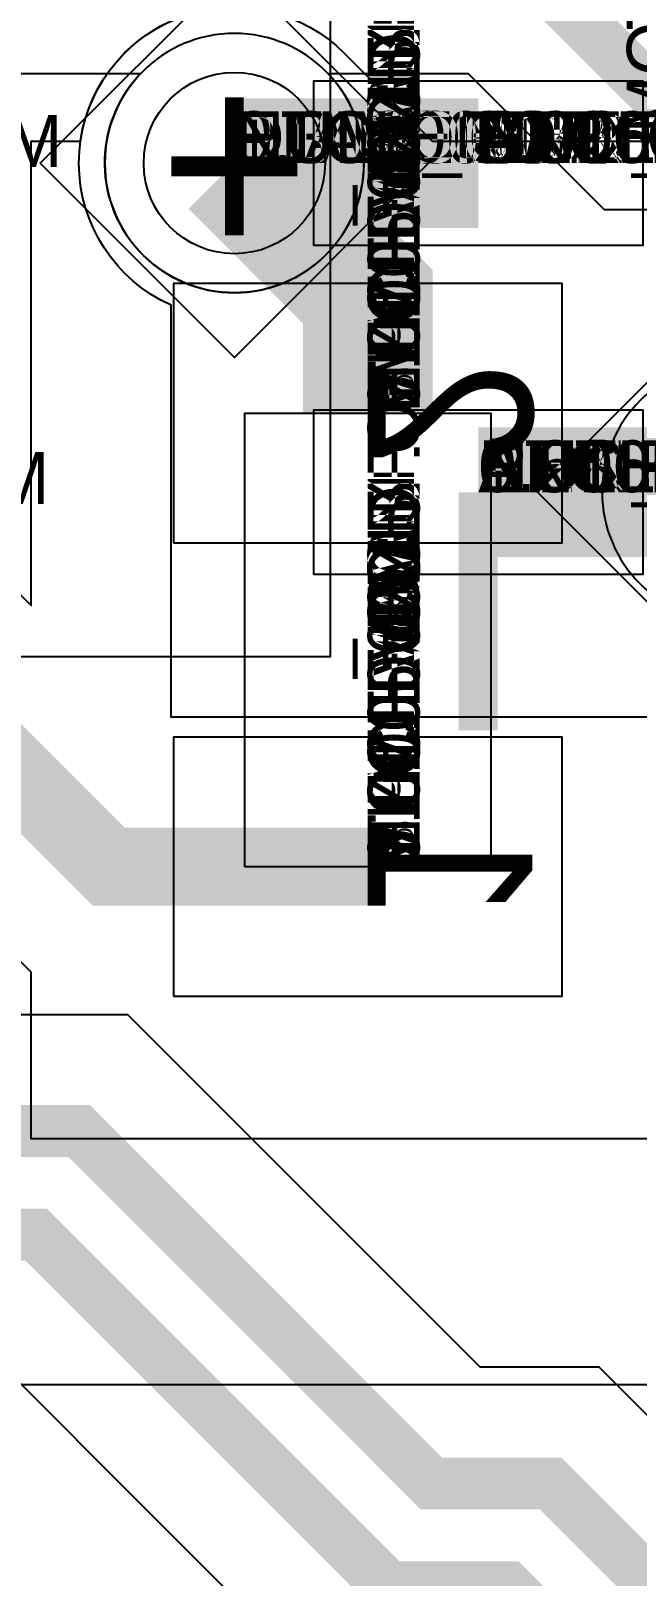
# Model space of a CAD drawing. Extents: x 0 to 323, y 0 to 320.
# Drawn here: x 109.96 to 112.3, y 226.92 to 232.88 of the extents above; entities that cross this region are included whole.
import ezdxf
from ezdxf.enums import TextEntityAlignment as Align

# ---------------------------------------------------------------- set-up
doc = ezdxf.new("R2010")
doc.units = 0
doc.header["$MEASUREMENT"] = 0
doc.layers.get('0').update_dxf_attribs({"linetype": 'CONTINUOUS'})
for name, color, linetype in [('CDN_FIGURES', 7, 'CONTINUOUS'), ('ETCH_BOTTOM', 7, 'CONTINUOUS'), ('ETCH_GND', 3, 'CONTINUOUS'), ('ETCH_INT1', 4, 'CONTINUOUS'), ('ETCH_INT2', 5, 'CONTINUOUS'), ('ETCH_PWR', 6, 'CONTINUOUS'), ('ETCH_TOP', 2, 'CONTINUOUS'), ('MANUFACTURING_NCLEGEND-1-6', 8, 'CONTINUOUS'), ('PACKAGE_GEOMETRY_ASSEMBLY_TOP', 11, 'CONTINUOUS'), ('PACKAGE_GEOMETRY_PIN_NUMBER', 9, 'CONTINUOUS')]:
    doc.layers.add(name, color=color, linetype=linetype)

# ---------------------------------------------------------------- blocks, each defined once
blk = doc.blocks.new('PAD_INFO')
for tag in ['SHAPE_TYPE', 'PAD_HEIGHT', 'PAD_LAYER', 'PAD_TYPE', 'PAD_WIDTH']:
    blk.add_attdef(tag, (0, 0), '', height=0.2)
at = {"flags": 2}
blk.add_attdef('CDN_TYPE', (0, 0), '', height=0.2, dxfattribs=at)
blk = doc.blocks.new('DRILL_INFO')
at = {"flags": 2}
blk.add_attdef('CDN_TYPE', (0, 0), '', height=0.2, dxfattribs=at)
for tag in ['FSHAPE', 'FCHAR', 'DRILL_HEIGHT', 'DIAMETER', 'PLATED', 'DRILL_WIDTH']:
    blk.add_attdef(tag, (0, 0), '', height=0.2)
blk = doc.blocks.new('VIA0700X0300')
at = {"layer": 'ETCH_BOTTOM'}
blk.add_circle((0, 0), 0.35, dxfattribs=at)
at = {"layer": 'ETCH_GND'}
blk.add_circle((0, 0), 0.35, dxfattribs=at)
at = {"layer": 'ETCH_INT1'}
blk.add_circle((0, 0), 0.35, dxfattribs=at)
at = {"layer": 'ETCH_INT2'}
blk.add_circle((0, 0), 0.35, dxfattribs=at)
at = {"layer": 'ETCH_PWR'}
blk.add_circle((0, 0), 0.35, dxfattribs=at)
at = {"layer": 'ETCH_TOP'}
blk.add_circle((0, 0), 0.35, dxfattribs=at)
ref = blk.add_blockref('PAD_INFO', (0, 0))
ref.add_attrib('PAD_LAYER', 'ETCH_TOP', (0, 0), dxfattribs={"height": 0.2})
ref.add_attrib('SHAPE_TYPE', 'NULL', (0, 0), dxfattribs={"height": 0.2})
ref.add_attrib('PAD_TYPE', 'ANTIPAD', (0, 0), dxfattribs={"height": 0.2})
ref.add_attrib('PAD_WIDTH', '0.000000', (0, 0), dxfattribs={"height": 0.2})
ref.add_attrib('PAD_HEIGHT', '0.000000', (0, 0), dxfattribs={"height": 0.2})
ref = blk.add_blockref('PAD_INFO', (0, 0))
ref.add_attrib('PAD_LAYER', 'ETCH_GND', (0, 0), dxfattribs={"height": 0.2})
ref.add_attrib('SHAPE_TYPE', 'NULL', (0, 0), dxfattribs={"height": 0.2})
ref.add_attrib('PAD_TYPE', 'ANTIPAD', (0, 0), dxfattribs={"height": 0.2})
ref.add_attrib('PAD_WIDTH', '0.000000', (0, 0), dxfattribs={"height": 0.2})
ref.add_attrib('PAD_HEIGHT', '0.000000', (0, 0), dxfattribs={"height": 0.2})
ref = blk.add_blockref('PAD_INFO', (0, 0))
ref.add_attrib('PAD_LAYER', 'ETCH_INT1', (0, 0), dxfattribs={"height": 0.2})
ref.add_attrib('SHAPE_TYPE', 'NULL', (0, 0), dxfattribs={"height": 0.2})
ref.add_attrib('PAD_TYPE', 'ANTIPAD', (0, 0), dxfattribs={"height": 0.2})
ref.add_attrib('PAD_WIDTH', '0.000000', (0, 0), dxfattribs={"height": 0.2})
ref.add_attrib('PAD_HEIGHT', '0.000000', (0, 0), dxfattribs={"height": 0.2})
ref = blk.add_blockref('PAD_INFO', (0, 0))
ref.add_attrib('PAD_LAYER', 'ETCH_INT2', (0, 0), dxfattribs={"height": 0.2})
ref.add_attrib('SHAPE_TYPE', 'NULL', (0, 0), dxfattribs={"height": 0.2})
ref.add_attrib('PAD_TYPE', 'ANTIPAD', (0, 0), dxfattribs={"height": 0.2})
ref.add_attrib('PAD_WIDTH', '0.000000', (0, 0), dxfattribs={"height": 0.2})
ref.add_attrib('PAD_HEIGHT', '0.000000', (0, 0), dxfattribs={"height": 0.2})
ref = blk.add_blockref('PAD_INFO', (0, 0))
ref.add_attrib('PAD_LAYER', 'ETCH_PWR', (0, 0), dxfattribs={"height": 0.2})
ref.add_attrib('SHAPE_TYPE', 'NULL', (0, 0), dxfattribs={"height": 0.2})
ref.add_attrib('PAD_TYPE', 'ANTIPAD', (0, 0), dxfattribs={"height": 0.2})
ref.add_attrib('PAD_WIDTH', '0.000000', (0, 0), dxfattribs={"height": 0.2})
ref.add_attrib('PAD_HEIGHT', '0.000000', (0, 0), dxfattribs={"height": 0.2})
ref = blk.add_blockref('PAD_INFO', (0, 0))
ref.add_attrib('PAD_LAYER', 'ETCH_BOTTOM', (0, 0), dxfattribs={"height": 0.2})
ref.add_attrib('SHAPE_TYPE', 'NULL', (0, 0), dxfattribs={"height": 0.2})
ref.add_attrib('PAD_TYPE', 'ANTIPAD', (0, 0), dxfattribs={"height": 0.2})
ref.add_attrib('PAD_WIDTH', '0.000000', (0, 0), dxfattribs={"height": 0.2})
ref.add_attrib('PAD_HEIGHT', '0.000000', (0, 0), dxfattribs={"height": 0.2})
ref = blk.add_blockref('PAD_INFO', (0, 0))
ref.add_attrib('PAD_LAYER', 'ETCH_TOP', (0, 0), dxfattribs={"height": 0.2})
ref.add_attrib('SHAPE_TYPE', 'NULL', (0, 0), dxfattribs={"height": 0.2})
ref.add_attrib('PAD_TYPE', 'THERMAL', (0, 0), dxfattribs={"height": 0.2})
ref.add_attrib('PAD_WIDTH', '0.000000', (0, 0), dxfattribs={"height": 0.2})
ref.add_attrib('PAD_HEIGHT', '0.000000', (0, 0), dxfattribs={"height": 0.2})
ref = blk.add_blockref('PAD_INFO', (0, 0))
ref.add_attrib('PAD_LAYER', 'ETCH_GND', (0, 0), dxfattribs={"height": 0.2})
ref.add_attrib('SHAPE_TYPE', 'NULL', (0, 0), dxfattribs={"height": 0.2})
ref.add_attrib('PAD_TYPE', 'THERMAL', (0, 0), dxfattribs={"height": 0.2})
ref.add_attrib('PAD_WIDTH', '0.000000', (0, 0), dxfattribs={"height": 0.2})
ref.add_attrib('PAD_HEIGHT', '0.000000', (0, 0), dxfattribs={"height": 0.2})
ref = blk.add_blockref('PAD_INFO', (0, 0))
ref.add_attrib('PAD_LAYER', 'ETCH_INT1', (0, 0), dxfattribs={"height": 0.2})
ref.add_attrib('SHAPE_TYPE', 'NULL', (0, 0), dxfattribs={"height": 0.2})
ref.add_attrib('PAD_TYPE', 'THERMAL', (0, 0), dxfattribs={"height": 0.2})
ref.add_attrib('PAD_WIDTH', '0.000000', (0, 0), dxfattribs={"height": 0.2})
ref.add_attrib('PAD_HEIGHT', '0.000000', (0, 0), dxfattribs={"height": 0.2})
ref = blk.add_blockref('PAD_INFO', (0, 0))
ref.add_attrib('PAD_LAYER', 'ETCH_INT2', (0, 0), dxfattribs={"height": 0.2})
ref.add_attrib('SHAPE_TYPE', 'NULL', (0, 0), dxfattribs={"height": 0.2})
ref.add_attrib('PAD_TYPE', 'THERMAL', (0, 0), dxfattribs={"height": 0.2})
ref.add_attrib('PAD_WIDTH', '0.000000', (0, 0), dxfattribs={"height": 0.2})
ref.add_attrib('PAD_HEIGHT', '0.000000', (0, 0), dxfattribs={"height": 0.2})
ref = blk.add_blockref('PAD_INFO', (0, 0))
ref.add_attrib('PAD_LAYER', 'ETCH_PWR', (0, 0), dxfattribs={"height": 0.2})
ref.add_attrib('SHAPE_TYPE', 'NULL', (0, 0), dxfattribs={"height": 0.2})
ref.add_attrib('PAD_TYPE', 'THERMAL', (0, 0), dxfattribs={"height": 0.2})
ref.add_attrib('PAD_WIDTH', '0.000000', (0, 0), dxfattribs={"height": 0.2})
ref.add_attrib('PAD_HEIGHT', '0.000000', (0, 0), dxfattribs={"height": 0.2})
ref = blk.add_blockref('PAD_INFO', (0, 0))
ref.add_attrib('PAD_LAYER', 'ETCH_BOTTOM', (0, 0), dxfattribs={"height": 0.2})
ref.add_attrib('SHAPE_TYPE', 'NULL', (0, 0), dxfattribs={"height": 0.2})
ref.add_attrib('PAD_TYPE', 'THERMAL', (0, 0), dxfattribs={"height": 0.2})
ref.add_attrib('PAD_WIDTH', '0.000000', (0, 0), dxfattribs={"height": 0.2})
ref.add_attrib('PAD_HEIGHT', '0.000000', (0, 0), dxfattribs={"height": 0.2})
ref = blk.add_blockref('PAD_INFO', (0, 0))
ref.add_attrib('PAD_LAYER', 'ETCH_TOP', (0, 0), dxfattribs={"height": 0.2})
ref.add_attrib('SHAPE_TYPE', 'CIRCLE', (0, 0), dxfattribs={"height": 0.2})
ref.add_attrib('PAD_TYPE', 'REGULAR', (0, 0), dxfattribs={"height": 0.2})
ref.add_attrib('PAD_WIDTH', '0.700000', (0, 0), dxfattribs={"height": 0.2})
ref.add_attrib('PAD_HEIGHT', '0.700000', (0, 0), dxfattribs={"height": 0.2})
ref = blk.add_blockref('PAD_INFO', (0, 0))
ref.add_attrib('PAD_LAYER', 'ETCH_GND', (0, 0), dxfattribs={"height": 0.2})
ref.add_attrib('SHAPE_TYPE', 'CIRCLE', (0, 0), dxfattribs={"height": 0.2})
ref.add_attrib('PAD_TYPE', 'REGULAR', (0, 0), dxfattribs={"height": 0.2})
ref.add_attrib('PAD_WIDTH', '0.700000', (0, 0), dxfattribs={"height": 0.2})
ref.add_attrib('PAD_HEIGHT', '0.700000', (0, 0), dxfattribs={"height": 0.2})
ref = blk.add_blockref('PAD_INFO', (0, 0))
ref.add_attrib('PAD_LAYER', 'ETCH_INT1', (0, 0), dxfattribs={"height": 0.2})
ref.add_attrib('SHAPE_TYPE', 'CIRCLE', (0, 0), dxfattribs={"height": 0.2})
ref.add_attrib('PAD_TYPE', 'REGULAR', (0, 0), dxfattribs={"height": 0.2})
ref.add_attrib('PAD_WIDTH', '0.700000', (0, 0), dxfattribs={"height": 0.2})
ref.add_attrib('PAD_HEIGHT', '0.700000', (0, 0), dxfattribs={"height": 0.2})
ref = blk.add_blockref('PAD_INFO', (0, 0))
ref.add_attrib('PAD_LAYER', 'ETCH_INT2', (0, 0), dxfattribs={"height": 0.2})
ref.add_attrib('SHAPE_TYPE', 'CIRCLE', (0, 0), dxfattribs={"height": 0.2})
ref.add_attrib('PAD_TYPE', 'REGULAR', (0, 0), dxfattribs={"height": 0.2})
ref.add_attrib('PAD_WIDTH', '0.700000', (0, 0), dxfattribs={"height": 0.2})
ref.add_attrib('PAD_HEIGHT', '0.700000', (0, 0), dxfattribs={"height": 0.2})
ref = blk.add_blockref('PAD_INFO', (0, 0))
ref.add_attrib('PAD_LAYER', 'ETCH_PWR', (0, 0), dxfattribs={"height": 0.2})
ref.add_attrib('SHAPE_TYPE', 'CIRCLE', (0, 0), dxfattribs={"height": 0.2})
ref.add_attrib('PAD_TYPE', 'REGULAR', (0, 0), dxfattribs={"height": 0.2})
ref.add_attrib('PAD_WIDTH', '0.700000', (0, 0), dxfattribs={"height": 0.2})
ref.add_attrib('PAD_HEIGHT', '0.700000', (0, 0), dxfattribs={"height": 0.2})
ref = blk.add_blockref('PAD_INFO', (0, 0))
ref.add_attrib('PAD_LAYER', 'ETCH_BOTTOM', (0, 0), dxfattribs={"height": 0.2})
ref.add_attrib('SHAPE_TYPE', 'CIRCLE', (0, 0), dxfattribs={"height": 0.2})
ref.add_attrib('PAD_TYPE', 'REGULAR', (0, 0), dxfattribs={"height": 0.2})
ref.add_attrib('PAD_WIDTH', '0.700000', (0, 0), dxfattribs={"height": 0.2})
ref.add_attrib('PAD_HEIGHT', '0.700000', (0, 0), dxfattribs={"height": 0.2})
ref = blk.add_blockref('DRILL_INFO', (0, 0))
ref.add_attrib('DIAMETER', '0.300000', (0, 0), dxfattribs={"height": 0.2})
ref.add_attrib('PLATED', 'PLATED', (0, 0), dxfattribs={"height": 0.2})
ref.add_attrib('FSHAPE', 'DIAMOND', (0, 0), dxfattribs={"height": 0.2})
ref.add_attrib('FCHAR', '+', (0, 0), dxfattribs={"height": 0.2})
ref.add_attrib('DRILL_WIDTH', '1.500000', (0, 0), dxfattribs={"height": 0.2})
ref.add_attrib('DRILL_HEIGHT', '1.500000', (0, 0), dxfattribs={"height": 0.2})
for tag in ['CDN_TYPE', 'PIN']:
    blk.add_attdef(tag, (0, 0), '', height=0.2)
at = {"flags": 2}
for tag in ['PSTKNAME', 'BBV']:
    blk.add_attdef(tag, (0, 0), '', height=0.2, dxfattribs=at)
blk = doc.blocks.new('FIGURE_DIAMOND')
at = {"layer": 'CDN_FIGURES'}
blk.add_lwpolyline([(-0.5, 0), (0, 0.5), (0.5, 0), (0, -0.5)], close=True, dxfattribs=at)
blk = doc.blocks.new('SMD50_25')
at = {"layer": 'ETCH_TOP'}
blk.add_lwpolyline([(-0.635, -0.3175), (-0.635, 0.3175), (0.635, 0.3175), (0.635, -0.3175)], close=True, dxfattribs=at)
ref = blk.add_blockref('PAD_INFO', (0, 0))
ref.add_attrib('PAD_LAYER', 'ETCH_TOP', (0, 0), dxfattribs={"height": 0.2})
ref.add_attrib('SHAPE_TYPE', 'NULL', (0, 0), dxfattribs={"height": 0.2})
ref.add_attrib('PAD_TYPE', 'ANTIPAD', (0, 0), dxfattribs={"height": 0.2})
ref.add_attrib('PAD_WIDTH', '0.000000', (0, 0), dxfattribs={"height": 0.2})
ref.add_attrib('PAD_HEIGHT', '0.000000', (0, 0), dxfattribs={"height": 0.2})
ref = blk.add_blockref('PAD_INFO', (0, 0))
ref.add_attrib('PAD_LAYER', 'ETCH_GND', (0, 0), dxfattribs={"height": 0.2})
ref.add_attrib('SHAPE_TYPE', 'NULL', (0, 0), dxfattribs={"height": 0.2})
ref.add_attrib('PAD_TYPE', 'ANTIPAD', (0, 0), dxfattribs={"height": 0.2})
ref.add_attrib('PAD_WIDTH', '0.000000', (0, 0), dxfattribs={"height": 0.2})
ref.add_attrib('PAD_HEIGHT', '0.000000', (0, 0), dxfattribs={"height": 0.2})
ref = blk.add_blockref('PAD_INFO', (0, 0))
ref.add_attrib('PAD_LAYER', 'ETCH_INT1', (0, 0), dxfattribs={"height": 0.2})
ref.add_attrib('SHAPE_TYPE', 'NULL', (0, 0), dxfattribs={"height": 0.2})
ref.add_attrib('PAD_TYPE', 'ANTIPAD', (0, 0), dxfattribs={"height": 0.2})
ref.add_attrib('PAD_WIDTH', '0.000000', (0, 0), dxfattribs={"height": 0.2})
ref.add_attrib('PAD_HEIGHT', '0.000000', (0, 0), dxfattribs={"height": 0.2})
ref = blk.add_blockref('PAD_INFO', (0, 0))
ref.add_attrib('PAD_LAYER', 'ETCH_INT2', (0, 0), dxfattribs={"height": 0.2})
ref.add_attrib('SHAPE_TYPE', 'NULL', (0, 0), dxfattribs={"height": 0.2})
ref.add_attrib('PAD_TYPE', 'ANTIPAD', (0, 0), dxfattribs={"height": 0.2})
ref.add_attrib('PAD_WIDTH', '0.000000', (0, 0), dxfattribs={"height": 0.2})
ref.add_attrib('PAD_HEIGHT', '0.000000', (0, 0), dxfattribs={"height": 0.2})
ref = blk.add_blockref('PAD_INFO', (0, 0))
ref.add_attrib('PAD_LAYER', 'ETCH_PWR', (0, 0), dxfattribs={"height": 0.2})
ref.add_attrib('SHAPE_TYPE', 'NULL', (0, 0), dxfattribs={"height": 0.2})
ref.add_attrib('PAD_TYPE', 'ANTIPAD', (0, 0), dxfattribs={"height": 0.2})
ref.add_attrib('PAD_WIDTH', '0.000000', (0, 0), dxfattribs={"height": 0.2})
ref.add_attrib('PAD_HEIGHT', '0.000000', (0, 0), dxfattribs={"height": 0.2})
ref = blk.add_blockref('PAD_INFO', (0, 0))
ref.add_attrib('PAD_LAYER', 'ETCH_BOTTOM', (0, 0), dxfattribs={"height": 0.2})
ref.add_attrib('SHAPE_TYPE', 'NULL', (0, 0), dxfattribs={"height": 0.2})
ref.add_attrib('PAD_TYPE', 'ANTIPAD', (0, 0), dxfattribs={"height": 0.2})
ref.add_attrib('PAD_WIDTH', '0.000000', (0, 0), dxfattribs={"height": 0.2})
ref.add_attrib('PAD_HEIGHT', '0.000000', (0, 0), dxfattribs={"height": 0.2})
ref = blk.add_blockref('PAD_INFO', (0, 0))
ref.add_attrib('PAD_LAYER', 'ETCH_TOP', (0, 0), dxfattribs={"height": 0.2})
ref.add_attrib('SHAPE_TYPE', 'NULL', (0, 0), dxfattribs={"height": 0.2})
ref.add_attrib('PAD_TYPE', 'THERMAL', (0, 0), dxfattribs={"height": 0.2})
ref.add_attrib('PAD_WIDTH', '0.000000', (0, 0), dxfattribs={"height": 0.2})
ref.add_attrib('PAD_HEIGHT', '0.000000', (0, 0), dxfattribs={"height": 0.2})
ref = blk.add_blockref('PAD_INFO', (0, 0))
ref.add_attrib('PAD_LAYER', 'ETCH_GND', (0, 0), dxfattribs={"height": 0.2})
ref.add_attrib('SHAPE_TYPE', 'NULL', (0, 0), dxfattribs={"height": 0.2})
ref.add_attrib('PAD_TYPE', 'THERMAL', (0, 0), dxfattribs={"height": 0.2})
ref.add_attrib('PAD_WIDTH', '0.000000', (0, 0), dxfattribs={"height": 0.2})
ref.add_attrib('PAD_HEIGHT', '0.000000', (0, 0), dxfattribs={"height": 0.2})
ref = blk.add_blockref('PAD_INFO', (0, 0))
ref.add_attrib('PAD_LAYER', 'ETCH_INT1', (0, 0), dxfattribs={"height": 0.2})
ref.add_attrib('SHAPE_TYPE', 'NULL', (0, 0), dxfattribs={"height": 0.2})
ref.add_attrib('PAD_TYPE', 'THERMAL', (0, 0), dxfattribs={"height": 0.2})
ref.add_attrib('PAD_WIDTH', '0.000000', (0, 0), dxfattribs={"height": 0.2})
ref.add_attrib('PAD_HEIGHT', '0.000000', (0, 0), dxfattribs={"height": 0.2})
ref = blk.add_blockref('PAD_INFO', (0, 0))
ref.add_attrib('PAD_LAYER', 'ETCH_INT2', (0, 0), dxfattribs={"height": 0.2})
ref.add_attrib('SHAPE_TYPE', 'NULL', (0, 0), dxfattribs={"height": 0.2})
ref.add_attrib('PAD_TYPE', 'THERMAL', (0, 0), dxfattribs={"height": 0.2})
ref.add_attrib('PAD_WIDTH', '0.000000', (0, 0), dxfattribs={"height": 0.2})
ref.add_attrib('PAD_HEIGHT', '0.000000', (0, 0), dxfattribs={"height": 0.2})
ref = blk.add_blockref('PAD_INFO', (0, 0))
ref.add_attrib('PAD_LAYER', 'ETCH_PWR', (0, 0), dxfattribs={"height": 0.2})
ref.add_attrib('SHAPE_TYPE', 'NULL', (0, 0), dxfattribs={"height": 0.2})
ref.add_attrib('PAD_TYPE', 'THERMAL', (0, 0), dxfattribs={"height": 0.2})
ref.add_attrib('PAD_WIDTH', '0.000000', (0, 0), dxfattribs={"height": 0.2})
ref.add_attrib('PAD_HEIGHT', '0.000000', (0, 0), dxfattribs={"height": 0.2})
ref = blk.add_blockref('PAD_INFO', (0, 0))
ref.add_attrib('PAD_LAYER', 'ETCH_BOTTOM', (0, 0), dxfattribs={"height": 0.2})
ref.add_attrib('SHAPE_TYPE', 'NULL', (0, 0), dxfattribs={"height": 0.2})
ref.add_attrib('PAD_TYPE', 'THERMAL', (0, 0), dxfattribs={"height": 0.2})
ref.add_attrib('PAD_WIDTH', '0.000000', (0, 0), dxfattribs={"height": 0.2})
ref.add_attrib('PAD_HEIGHT', '0.000000', (0, 0), dxfattribs={"height": 0.2})
ref = blk.add_blockref('PAD_INFO', (0, 0))
ref.add_attrib('PAD_LAYER', 'ETCH_TOP', (0, 0), dxfattribs={"height": 0.2})
ref.add_attrib('SHAPE_TYPE', 'RECTANGLE', (0, 0), dxfattribs={"height": 0.2})
ref.add_attrib('PAD_TYPE', 'REGULAR', (0, 0), dxfattribs={"height": 0.2})
ref.add_attrib('PAD_WIDTH', '1.270000', (0, 0), dxfattribs={"height": 0.2})
ref.add_attrib('PAD_HEIGHT', '0.635000', (0, 0), dxfattribs={"height": 0.2})
ref = blk.add_blockref('PAD_INFO', (0, 0))
ref.add_attrib('PAD_LAYER', 'ETCH_GND', (0, 0), dxfattribs={"height": 0.2})
ref.add_attrib('SHAPE_TYPE', 'NULL', (0, 0), dxfattribs={"height": 0.2})
ref.add_attrib('PAD_TYPE', 'REGULAR', (0, 0), dxfattribs={"height": 0.2})
ref.add_attrib('PAD_WIDTH', '0.000000', (0, 0), dxfattribs={"height": 0.2})
ref.add_attrib('PAD_HEIGHT', '0.000000', (0, 0), dxfattribs={"height": 0.2})
ref = blk.add_blockref('PAD_INFO', (0, 0))
ref.add_attrib('PAD_LAYER', 'ETCH_INT1', (0, 0), dxfattribs={"height": 0.2})
ref.add_attrib('SHAPE_TYPE', 'NULL', (0, 0), dxfattribs={"height": 0.2})
ref.add_attrib('PAD_TYPE', 'REGULAR', (0, 0), dxfattribs={"height": 0.2})
ref.add_attrib('PAD_WIDTH', '0.000000', (0, 0), dxfattribs={"height": 0.2})
ref.add_attrib('PAD_HEIGHT', '0.000000', (0, 0), dxfattribs={"height": 0.2})
ref = blk.add_blockref('PAD_INFO', (0, 0))
ref.add_attrib('PAD_LAYER', 'ETCH_INT2', (0, 0), dxfattribs={"height": 0.2})
ref.add_attrib('SHAPE_TYPE', 'NULL', (0, 0), dxfattribs={"height": 0.2})
ref.add_attrib('PAD_TYPE', 'REGULAR', (0, 0), dxfattribs={"height": 0.2})
ref.add_attrib('PAD_WIDTH', '0.000000', (0, 0), dxfattribs={"height": 0.2})
ref.add_attrib('PAD_HEIGHT', '0.000000', (0, 0), dxfattribs={"height": 0.2})
ref = blk.add_blockref('PAD_INFO', (0, 0))
ref.add_attrib('PAD_LAYER', 'ETCH_PWR', (0, 0), dxfattribs={"height": 0.2})
ref.add_attrib('SHAPE_TYPE', 'NULL', (0, 0), dxfattribs={"height": 0.2})
ref.add_attrib('PAD_TYPE', 'REGULAR', (0, 0), dxfattribs={"height": 0.2})
ref.add_attrib('PAD_WIDTH', '0.000000', (0, 0), dxfattribs={"height": 0.2})
ref.add_attrib('PAD_HEIGHT', '0.000000', (0, 0), dxfattribs={"height": 0.2})
ref = blk.add_blockref('PAD_INFO', (0, 0))
ref.add_attrib('PAD_LAYER', 'ETCH_BOTTOM', (0, 0), dxfattribs={"height": 0.2})
ref.add_attrib('SHAPE_TYPE', 'NULL', (0, 0), dxfattribs={"height": 0.2})
ref.add_attrib('PAD_TYPE', 'REGULAR', (0, 0), dxfattribs={"height": 0.2})
ref.add_attrib('PAD_WIDTH', '0.000000', (0, 0), dxfattribs={"height": 0.2})
ref.add_attrib('PAD_HEIGHT', '0.000000', (0, 0), dxfattribs={"height": 0.2})
ref = blk.add_blockref('DRILL_INFO', (0, 0))
ref.add_attrib('DIAMETER', '0.000000', (0, 0), dxfattribs={"height": 0.2})
ref.add_attrib('PLATED', 'NON_PLATED', (0, 0), dxfattribs={"height": 0.2})
ref.add_attrib('FSHAPE', 'NULL', (0, 0), dxfattribs={"height": 0.2})
ref.add_attrib('DRILL_WIDTH', '0.000000', (0, 0), dxfattribs={"height": 0.2})
ref.add_attrib('DRILL_HEIGHT', '0.000000', (0, 0), dxfattribs={"height": 0.2})
for tag in ['CDN_TYPE', 'PIN']:
    blk.add_attdef(tag, (0, 0), '', height=0.2)
at = {"flags": 2}
for tag in ['PSTKNAME', 'BBV']:
    blk.add_attdef(tag, (0, 0), '', height=0.2, dxfattribs=at)
blk = doc.blocks.new('SOIC8')
at = {"layer": 'PACKAGE_GEOMETRY_ASSEMBLY_TOP'}
blk.add_lwpolyline([(-1.905, -2.54), (-1.905, 2.54), (1.905, 2.54), (1.905, -2.54)], close=True, dxfattribs=at)
at = {"layer": 'ETCH_TOP'}
ref = blk.add_blockref('SMD50_25', (2.4765, -1.905), dxfattribs=at)
ref.add_attrib('CDN_TYPE', 'PIN', (0, 0), dxfattribs={"height": 0.2})
ref.add_attrib('PIN', '5', (0, 0), dxfattribs={"height": 0.2})
ref = blk.add_blockref('SMD50_25', (2.4765, -0.635), dxfattribs=at)
ref.add_attrib('CDN_TYPE', 'PIN', (0, 0), dxfattribs={"height": 0.2})
ref.add_attrib('PIN', '6', (0, 0), dxfattribs={"height": 0.2})
at = {"flags": 2}
for tag in ['SYMBOL_TYPE', 'CDN_TYPE', 'REFDES']:
    blk.add_attdef(tag, (0, 0), '', height=0.2, dxfattribs=at)
blk = doc.blocks.new('RC1000X1500TS')
at = {"layer": 'ETCH_TOP'}
blk.add_lwpolyline([(-0.5, -0.75), (-0.5, 0.75), (0.5, 0.75), (0.5, -0.75)], close=True, dxfattribs=at)
ref = blk.add_blockref('PAD_INFO', (0, 0))
ref.add_attrib('PAD_LAYER', 'ETCH_TOP', (0, 0), dxfattribs={"height": 0.2})
ref.add_attrib('SHAPE_TYPE', 'NULL', (0, 0), dxfattribs={"height": 0.2})
ref.add_attrib('PAD_TYPE', 'ANTIPAD', (0, 0), dxfattribs={"height": 0.2})
ref.add_attrib('PAD_WIDTH', '0.000000', (0, 0), dxfattribs={"height": 0.2})
ref.add_attrib('PAD_HEIGHT', '0.000000', (0, 0), dxfattribs={"height": 0.2})
ref = blk.add_blockref('PAD_INFO', (0, 0))
ref.add_attrib('PAD_LAYER', 'ETCH_GND', (0, 0), dxfattribs={"height": 0.2})
ref.add_attrib('SHAPE_TYPE', 'NULL', (0, 0), dxfattribs={"height": 0.2})
ref.add_attrib('PAD_TYPE', 'ANTIPAD', (0, 0), dxfattribs={"height": 0.2})
ref.add_attrib('PAD_WIDTH', '0.000000', (0, 0), dxfattribs={"height": 0.2})
ref.add_attrib('PAD_HEIGHT', '0.000000', (0, 0), dxfattribs={"height": 0.2})
ref = blk.add_blockref('PAD_INFO', (0, 0))
ref.add_attrib('PAD_LAYER', 'ETCH_INT1', (0, 0), dxfattribs={"height": 0.2})
ref.add_attrib('SHAPE_TYPE', 'NULL', (0, 0), dxfattribs={"height": 0.2})
ref.add_attrib('PAD_TYPE', 'ANTIPAD', (0, 0), dxfattribs={"height": 0.2})
ref.add_attrib('PAD_WIDTH', '0.000000', (0, 0), dxfattribs={"height": 0.2})
ref.add_attrib('PAD_HEIGHT', '0.000000', (0, 0), dxfattribs={"height": 0.2})
ref = blk.add_blockref('PAD_INFO', (0, 0))
ref.add_attrib('PAD_LAYER', 'ETCH_INT2', (0, 0), dxfattribs={"height": 0.2})
ref.add_attrib('SHAPE_TYPE', 'NULL', (0, 0), dxfattribs={"height": 0.2})
ref.add_attrib('PAD_TYPE', 'ANTIPAD', (0, 0), dxfattribs={"height": 0.2})
ref.add_attrib('PAD_WIDTH', '0.000000', (0, 0), dxfattribs={"height": 0.2})
ref.add_attrib('PAD_HEIGHT', '0.000000', (0, 0), dxfattribs={"height": 0.2})
ref = blk.add_blockref('PAD_INFO', (0, 0))
ref.add_attrib('PAD_LAYER', 'ETCH_PWR', (0, 0), dxfattribs={"height": 0.2})
ref.add_attrib('SHAPE_TYPE', 'NULL', (0, 0), dxfattribs={"height": 0.2})
ref.add_attrib('PAD_TYPE', 'ANTIPAD', (0, 0), dxfattribs={"height": 0.2})
ref.add_attrib('PAD_WIDTH', '0.000000', (0, 0), dxfattribs={"height": 0.2})
ref.add_attrib('PAD_HEIGHT', '0.000000', (0, 0), dxfattribs={"height": 0.2})
ref = blk.add_blockref('PAD_INFO', (0, 0))
ref.add_attrib('PAD_LAYER', 'ETCH_BOTTOM', (0, 0), dxfattribs={"height": 0.2})
ref.add_attrib('SHAPE_TYPE', 'NULL', (0, 0), dxfattribs={"height": 0.2})
ref.add_attrib('PAD_TYPE', 'ANTIPAD', (0, 0), dxfattribs={"height": 0.2})
ref.add_attrib('PAD_WIDTH', '0.000000', (0, 0), dxfattribs={"height": 0.2})
ref.add_attrib('PAD_HEIGHT', '0.000000', (0, 0), dxfattribs={"height": 0.2})
ref = blk.add_blockref('PAD_INFO', (0, 0))
ref.add_attrib('PAD_LAYER', 'ETCH_TOP', (0, 0), dxfattribs={"height": 0.2})
ref.add_attrib('SHAPE_TYPE', 'NULL', (0, 0), dxfattribs={"height": 0.2})
ref.add_attrib('PAD_TYPE', 'THERMAL', (0, 0), dxfattribs={"height": 0.2})
ref.add_attrib('PAD_WIDTH', '0.000000', (0, 0), dxfattribs={"height": 0.2})
ref.add_attrib('PAD_HEIGHT', '0.000000', (0, 0), dxfattribs={"height": 0.2})
ref = blk.add_blockref('PAD_INFO', (0, 0))
ref.add_attrib('PAD_LAYER', 'ETCH_GND', (0, 0), dxfattribs={"height": 0.2})
ref.add_attrib('SHAPE_TYPE', 'NULL', (0, 0), dxfattribs={"height": 0.2})
ref.add_attrib('PAD_TYPE', 'THERMAL', (0, 0), dxfattribs={"height": 0.2})
ref.add_attrib('PAD_WIDTH', '0.000000', (0, 0), dxfattribs={"height": 0.2})
ref.add_attrib('PAD_HEIGHT', '0.000000', (0, 0), dxfattribs={"height": 0.2})
ref = blk.add_blockref('PAD_INFO', (0, 0))
ref.add_attrib('PAD_LAYER', 'ETCH_INT1', (0, 0), dxfattribs={"height": 0.2})
ref.add_attrib('SHAPE_TYPE', 'NULL', (0, 0), dxfattribs={"height": 0.2})
ref.add_attrib('PAD_TYPE', 'THERMAL', (0, 0), dxfattribs={"height": 0.2})
ref.add_attrib('PAD_WIDTH', '0.000000', (0, 0), dxfattribs={"height": 0.2})
ref.add_attrib('PAD_HEIGHT', '0.000000', (0, 0), dxfattribs={"height": 0.2})
ref = blk.add_blockref('PAD_INFO', (0, 0))
ref.add_attrib('PAD_LAYER', 'ETCH_INT2', (0, 0), dxfattribs={"height": 0.2})
ref.add_attrib('SHAPE_TYPE', 'NULL', (0, 0), dxfattribs={"height": 0.2})
ref.add_attrib('PAD_TYPE', 'THERMAL', (0, 0), dxfattribs={"height": 0.2})
ref.add_attrib('PAD_WIDTH', '0.000000', (0, 0), dxfattribs={"height": 0.2})
ref.add_attrib('PAD_HEIGHT', '0.000000', (0, 0), dxfattribs={"height": 0.2})
ref = blk.add_blockref('PAD_INFO', (0, 0))
ref.add_attrib('PAD_LAYER', 'ETCH_PWR', (0, 0), dxfattribs={"height": 0.2})
ref.add_attrib('SHAPE_TYPE', 'NULL', (0, 0), dxfattribs={"height": 0.2})
ref.add_attrib('PAD_TYPE', 'THERMAL', (0, 0), dxfattribs={"height": 0.2})
ref.add_attrib('PAD_WIDTH', '0.000000', (0, 0), dxfattribs={"height": 0.2})
ref.add_attrib('PAD_HEIGHT', '0.000000', (0, 0), dxfattribs={"height": 0.2})
ref = blk.add_blockref('PAD_INFO', (0, 0))
ref.add_attrib('PAD_LAYER', 'ETCH_BOTTOM', (0, 0), dxfattribs={"height": 0.2})
ref.add_attrib('SHAPE_TYPE', 'NULL', (0, 0), dxfattribs={"height": 0.2})
ref.add_attrib('PAD_TYPE', 'THERMAL', (0, 0), dxfattribs={"height": 0.2})
ref.add_attrib('PAD_WIDTH', '0.000000', (0, 0), dxfattribs={"height": 0.2})
ref.add_attrib('PAD_HEIGHT', '0.000000', (0, 0), dxfattribs={"height": 0.2})
ref = blk.add_blockref('PAD_INFO', (0, 0))
ref.add_attrib('PAD_LAYER', 'ETCH_GND', (0, 0), dxfattribs={"height": 0.2})
ref.add_attrib('SHAPE_TYPE', 'NULL', (0, 0), dxfattribs={"height": 0.2})
ref.add_attrib('PAD_TYPE', 'REGULAR', (0, 0), dxfattribs={"height": 0.2})
ref.add_attrib('PAD_WIDTH', '0.000000', (0, 0), dxfattribs={"height": 0.2})
ref.add_attrib('PAD_HEIGHT', '0.000000', (0, 0), dxfattribs={"height": 0.2})
ref = blk.add_blockref('PAD_INFO', (0, 0))
ref.add_attrib('PAD_LAYER', 'ETCH_INT1', (0, 0), dxfattribs={"height": 0.2})
ref.add_attrib('SHAPE_TYPE', 'NULL', (0, 0), dxfattribs={"height": 0.2})
ref.add_attrib('PAD_TYPE', 'REGULAR', (0, 0), dxfattribs={"height": 0.2})
ref.add_attrib('PAD_WIDTH', '0.000000', (0, 0), dxfattribs={"height": 0.2})
ref.add_attrib('PAD_HEIGHT', '0.000000', (0, 0), dxfattribs={"height": 0.2})
ref = blk.add_blockref('PAD_INFO', (0, 0))
ref.add_attrib('PAD_LAYER', 'ETCH_INT2', (0, 0), dxfattribs={"height": 0.2})
ref.add_attrib('SHAPE_TYPE', 'NULL', (0, 0), dxfattribs={"height": 0.2})
ref.add_attrib('PAD_TYPE', 'REGULAR', (0, 0), dxfattribs={"height": 0.2})
ref.add_attrib('PAD_WIDTH', '0.000000', (0, 0), dxfattribs={"height": 0.2})
ref.add_attrib('PAD_HEIGHT', '0.000000', (0, 0), dxfattribs={"height": 0.2})
ref = blk.add_blockref('PAD_INFO', (0, 0))
ref.add_attrib('PAD_LAYER', 'ETCH_PWR', (0, 0), dxfattribs={"height": 0.2})
ref.add_attrib('SHAPE_TYPE', 'NULL', (0, 0), dxfattribs={"height": 0.2})
ref.add_attrib('PAD_TYPE', 'REGULAR', (0, 0), dxfattribs={"height": 0.2})
ref.add_attrib('PAD_WIDTH', '0.000000', (0, 0), dxfattribs={"height": 0.2})
ref.add_attrib('PAD_HEIGHT', '0.000000', (0, 0), dxfattribs={"height": 0.2})
ref = blk.add_blockref('PAD_INFO', (0, 0))
ref.add_attrib('PAD_LAYER', 'ETCH_BOTTOM', (0, 0), dxfattribs={"height": 0.2})
ref.add_attrib('SHAPE_TYPE', 'NULL', (0, 0), dxfattribs={"height": 0.2})
ref.add_attrib('PAD_TYPE', 'REGULAR', (0, 0), dxfattribs={"height": 0.2})
ref.add_attrib('PAD_WIDTH', '0.000000', (0, 0), dxfattribs={"height": 0.2})
ref.add_attrib('PAD_HEIGHT', '0.000000', (0, 0), dxfattribs={"height": 0.2})
ref = blk.add_blockref('DRILL_INFO', (0, 0))
ref.add_attrib('DIAMETER', '0.000000', (0, 0), dxfattribs={"height": 0.2})
ref.add_attrib('PLATED', 'PLATED', (0, 0), dxfattribs={"height": 0.2})
ref.add_attrib('FSHAPE', 'NULL', (0, 0), dxfattribs={"height": 0.2})
ref.add_attrib('DRILL_WIDTH', '0.000000', (0, 0), dxfattribs={"height": 0.2})
ref.add_attrib('DRILL_HEIGHT', '0.000000', (0, 0), dxfattribs={"height": 0.2})
ref = blk.add_blockref('PAD_INFO', (0, 0))
ref.add_attrib('PAD_LAYER', 'ETCH_TOP', (0, 0), dxfattribs={"height": 0.2})
ref.add_attrib('SHAPE_TYPE', 'RECTANGLE', (0, 0), dxfattribs={"height": 0.2})
ref.add_attrib('PAD_TYPE', 'REGULAR', (0, 0), dxfattribs={"height": 0.2})
ref.add_attrib('PAD_WIDTH', '1.000000', (0, 0), dxfattribs={"height": 0.2})
ref.add_attrib('PAD_HEIGHT', '1.500000', (0, 0), dxfattribs={"height": 0.2})
for tag in ['CDN_TYPE', 'PIN']:
    blk.add_attdef(tag, (0, 0), '', height=0.2)
at = {"flags": 2}
for tag in ['PSTKNAME', 'BBV']:
    blk.add_attdef(tag, (0, 0), '', height=0.2, dxfattribs=at)
blk = doc.blocks.new('F56')
at = {"layer": 'PACKAGE_GEOMETRY_ASSEMBLY_TOP'}
blk.add_lwpolyline([(0, -0.475), (1.75, -0.475), (1.75, 0.475), (0, 0.475)], close=True, dxfattribs=at)
at = {"layer": 'ETCH_TOP'}
ref = blk.add_blockref('RC1000X1500TS', (0, 0), dxfattribs=at)
ref.add_attrib('CDN_TYPE', 'PIN', (0, 0), dxfattribs={"height": 0.2})
ref.add_attrib('PIN', '1', (0, 0), dxfattribs={"height": 0.2})
ref = blk.add_blockref('RC1000X1500TS', (1.75, 0), dxfattribs=at)
ref.add_attrib('CDN_TYPE', 'PIN', (0, 0), dxfattribs={"height": 0.2})
ref.add_attrib('PIN', '2', (0, 0), dxfattribs={"height": 0.2})
at = {"flags": 2}
for tag in ['SYMBOL_TYPE', 'CDN_TYPE', 'REFDES']:
    blk.add_attdef(tag, (0, 0), '', height=0.2, dxfattribs=at)

msp = doc.modelspace()

# ---------------------------------------------------------------- linework, layer by layer
at = {"layer": 'ETCH_BOTTOM'}
for points, format in [([(111.2626, 229.6555, 0.3, 0.3, 0), (110.2626, 229.6555, 0.3, 0.3, 0), (109.2126, 230.7055, 0.3, 0.3, 0), (109.2126, 232.7055, 0.3, 0.3, 0), (108.7126, 233.2055, 0.3, 0.3, 0), (107.7426, 233.2055, 0.3, 0.3, 0), (107.5126, 232.9755, 0.3, 0.3, 0), (104.5926, 232.9755, 0.3, 0.3, 0), (104.2626, 233.3055, 0.3, 0.3, 0)], "xyseb"), ([(109.7127, 230.9126), (109.9625, 230.6628), (109.9625, 232.4556), (110.1536, 232.4556, -0.617896), (111.1719, 232.7948), (111.5112, 232.4556), (112.5627, 232.4556), (112.5627, 231.6405, -1.212953), (112.5627, 230.5605), (112.5627, 228.6054), (109.9625, 228.6054), (109.9625, 229.2484), (108.7125, 230.4984)], "xyb"), ([(111.2626, 231.4055, 0.5, 0.5, 0), (111.2626, 231.8555, 0.5, 0.5, 0), (110.7476, 232.3705, 0.5, 0.5, 0)], "xyseb")]:
    msp.add_lwpolyline(points, format=format, dxfattribs=at)
at = {"layer": 'ETCH_GND'}
msp.add_lwpolyline([(111.2477, 232.3705, 1), (110.2475, 232.3705, 1)], format="xyb", close=True, dxfattribs=at)
at = {"layer": 'ETCH_INT1'}
for points, format in [([(78.3483, 233.9555, 0.2, 0.2, 0), (99.3326, 233.9555, 0.2, 0.2, 0), (100.1226, 233.1655, 0.2, 0.2, 0), (103.554, 233.1655, 0.2, 0.2, 0), (104.014, 232.7055, 0.2, 0.2, 0), (104.5112, 232.7055, 0.2, 0.2, 0), (104.9712, 233.1655, 0.2, 0.2, 0), (111.8383, 233.1655, 0.2, 0.2, 0), (112.3633, 232.6405, 0.2, 0.2, 0), (117.499, 232.6405, 0.2, 0.2, 0), (118.264, 233.4055, 0.2, 0.2, 0), (118.7612, 233.4055, 0.2, 0.2, 0), (119.3612, 232.8055, 0.2, 0.2, 0), (123.0769, 232.8055, 0.2, 0.2, 0), (123.4369, 233.1655, 0.2, 0.2, 0), (135.9883, 233.1655, 0.2, 0.2, 0)], "xyseb"), ([(131.9087, 232.7154), (126.9578, 232.7154, -2.169942), (126.1974, 232.7154), (125.6011, 232.7154, -3.083428), (125.0141, 232.7154), (123.6233, 232.7154), (123.2633, 232.3554), (119.1748, 232.3554), (118.5748, 232.9554), (118.4504, 232.9554), (117.6854, 232.1904), (112.1769, 232.1904), (111.6519, 232.7154), (111.1097, 232.7154, -2.333533), (110.3855, 232.7154), (108.4098, 232.7154, -2.476889)], "xyb"), ([(123.1052, 213.4555, 0.2, 0.2, 0), (122.7326, 213.8281, 0.2, 0.2, 0), (122.7326, 216.5112, 0.2, 0.2, 0), (111.9683, 227.2755, 0.2, 0.2, 0), (111.5083, 227.2755, 0.2, 0.2, 0), (110.1483, 228.6355, 0.2, 0.2, 0), (107.5969, 228.6355, 0.2, 0.2, 0), (107.2769, 228.9555, 0.2, 0.2, 0), (106.4483, 228.9555, 0.2, 0.2, 0), (106.3983, 228.9055, 0.2, 0.2, 0), (91.9583, 228.9055, 0.2, 0.2, 0), (90.8126, 230.0512, 0.2, 0.2, 0), (90.8126, 230.5698, 0.2, 0.2, 0), (90.2269, 231.1555, 0.2, 0.2, 0), (89.3983, 231.1555, 0.2, 0.2, 0), (89.1683, 230.9255, 0.2, 0.2, 0), (53.9281, 230.9255, 0.2, 0.2, 0)], "xyseb"), ([(54.094, 230.5255, 0.2, 0.2, 0), (89.334, 230.5255, 0.2, 0.2, 0), (89.564, 230.7555, 0.2, 0.2, 0), (90.0612, 230.7555, 0.2, 0.2, 0), (90.4126, 230.4041, 0.2, 0.2, 0), (90.4126, 229.8855, 0.2, 0.2, 0), (91.7926, 228.5055, 0.2, 0.2, 0), (106.564, 228.5055, 0.2, 0.2, 0), (106.614, 228.5555, 0.2, 0.2, 0), (107.1112, 228.5555, 0.2, 0.2, 0), (107.4312, 228.2355, 0.2, 0.2, 0), (109.9826, 228.2355, 0.2, 0.2, 0), (111.3426, 226.8755, 0.2, 0.2, 0), (111.8026, 226.8755, 0.2, 0.2, 0), (122.3326, 216.3455, 0.2, 0.2, 0), (122.3326, 213.828, 0.2, 0.2, 0), (121.9601, 213.4555, 0.2, 0.2, 0)], "xyseb"), ([(121.8825, 214.0144), (121.8825, 216.1591), (111.6162, 226.4254), (111.1562, 226.4254), (109.7962, 227.7854), (107.9899, 227.7854, -1.709478), (107.1513, 227.5471, -0.679472), (106.3726, 228.0554), (91.6062, 228.0554), (89.9625, 229.6991), (89.9625, 230.2177), (89.8748, 230.3054), (89.7504, 230.3054), (89.5204, 230.0754), (86.847, 230.0754, -2.133193), (86.0782, 230.0754), (84.6338, 230.0754, -5.665978)], "xyb"), ([(108.4118, 229.0856), (110.3347, 229.0856), (111.6947, 227.7256), (112.1547, 227.7256), (122.0059, 217.8745, -4.399369), (122.3116, 217.5688), (123.1827, 216.6976), (123.1827, 214.0145)], "xyb")]:
    msp.add_lwpolyline(points, format=format, dxfattribs=at)
msp.add_lwpolyline([(113.1677, 231.1005, 1), (112.1675, 231.1005, 1)], format="xyb", close=True, dxfattribs=at)
at = {"layer": 'ETCH_INT2'}
for points in [[(110.7476, 232.8706, 1), (110.7476, 231.8704, 1)], [(112.6676, 231.6006, 1), (112.6676, 230.6004, 1)]]:
    msp.add_lwpolyline(points, format="xyb", close=True, dxfattribs=at)
msp.add_lwpolyline([(141.1182, 227.6555), (126.6683, 227.6555), (126.6533, 227.6716, 0.434743), (125.9219, 227.6716), (125.9069, 227.6555), (115.0528, 227.6555, -0.609283), (114.9701, 227.8157, 1.938258), (114.1551, 227.8157, -0.609283), (114.0724, 227.6555), (108.0852, 227.6555)], format="xyb", dxfattribs=at)
at = {"layer": 'ETCH_PWR'}
for points in [[(111.2477, 232.3705, 1), (110.2475, 232.3705, 1)], [(113.1677, 231.1005, 1), (112.1675, 231.1005, 1)]]:
    msp.add_lwpolyline(points, format="xyb", close=True, dxfattribs=at)
at = {"layer": 'ETCH_TOP'}
msp.add_lwpolyline([(112.8742, 230.2329), (110.504, 230.2329), (110.504, 231.8221, -0.650017), (110.504, 232.9189), (110.504, 234.9154), (110.3383, 235.0812, -1), (111.1869, 235.9298), (111.3387, 235.7781), (112.8742, 235.7781), (112.8742, 234.2328, -0.850119), (112.8742, 233.0482)], format="xyb", close=True, dxfattribs=at)
for points in [[(111.6891, 232.3705, 0.5, 0.5, 0), (110.7476, 232.3705, 0.5, 0.5, 0)], [(111.6891, 231.1005, 0.5, 0.5, 0), (112.6676, 231.1005, 0.5, 0.5, 0)], [(111.6891, 230.1822, 0.15, 0.15, 0), (111.6891, 231.1005, 0.15, 0.15, 0)]]:
    msp.add_lwpolyline(points, format="xyseb", dxfattribs=at)

# ---------------------------------------------------------------- block references
at = {"xscale": -1}
for p, rotation in [((112.4626, 236.2555), 90), ((111.2626, 229.6555), 270)]:
    msp.add_blockref('F56', p, dxfattribs=dict(at, rotation=rotation))
msp.add_blockref('SOIC8', (109.2126, 233.0055))
at = {"layer": 'ETCH_TOP'}
for p in [(110.7476, 232.3705), (108.0626, 232.3555), (108.0126, 231.0555)]:
    msp.add_blockref('VIA0700X0300', p, dxfattribs=at)
at = {"layer": 'MANUFACTURING_NCLEGEND-1-6', "xscale": 1.5, "yscale": 1.5}
for p in [(110.7476, 232.3705), (112.6676, 231.1005)]:
    msp.add_blockref('FIGURE_DIAMOND', p, dxfattribs=at)

# ---------------------------------------------------------------- texts
at = {"layer": 'MANUFACTURING_NCLEGEND-1-6'}
msp.add_text('+', height=0.75, dxfattribs=at).set_placement((110.7476, 232.3705), align=Align.MIDDLE_CENTER)
at = {"layer": 'PACKAGE_GEOMETRY_PIN_NUMBER', "text_generation_flag": 2, "width": 0.88}
for s, p in [('2', (111.2626, 231.4055)), ('1', (111.2626, 229.6555))]:
    msp.add_text(s, height=0.635, rotation=270, dxfattribs=at).set_placement(p, align=Align.CENTER)

doc.saveas('drawing.dxf')
